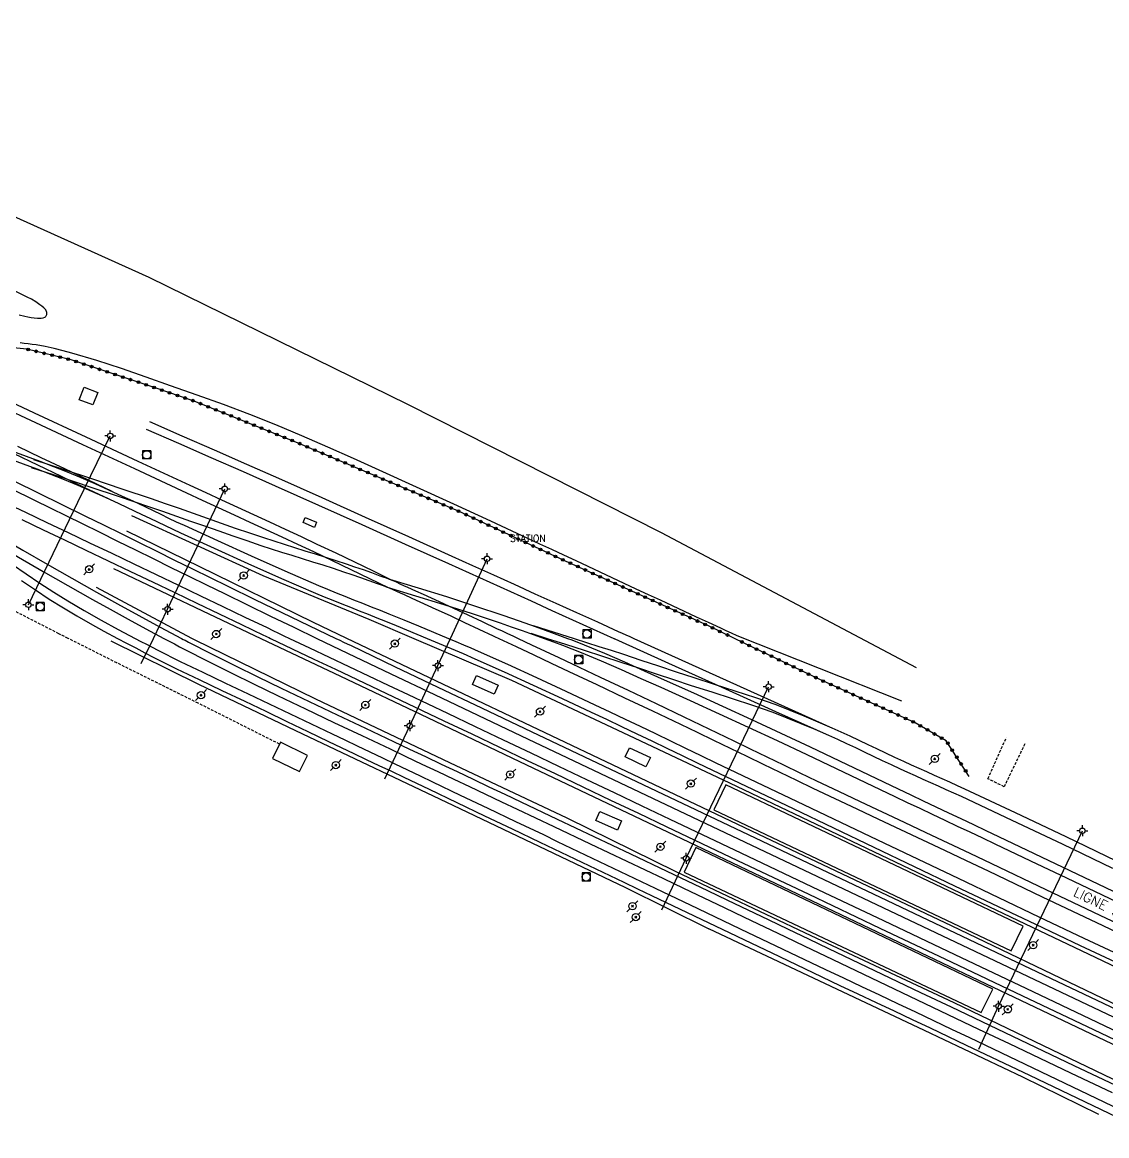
# Model space of a CAD drawing. Header units: millimetres. Extents: x 127000 to 127592, y 154000 to 154397.
# Drawn here: x 127134.6 to 127332.5, y 154080.2 to 154283.5 of the extents above; entities that cross this region are included whole.
import ezdxf
from ezdxf.enums import TextEntityAlignment as Align

# ---------------------------------------------------------------- set-up
doc = ezdxf.new("R2010")
doc.units = ezdxf.units.MM
doc.linetypes.add('DASHED', pattern=[0.75, 0.5, -0.25])
doc.layers.get('0').update_dxf_attribs({"linetype": 'CONTINUOUS'})
for name, color, linetype in [('W0006', 2, 'CONTINUOUS'), ('W0104', 1, 'CONTINUOUS'), ('W0112', 1, 'DASHED'), ('W0323', 7, 'CONTINUOUS'), ('W0420', 7, 'CONTINUOUS'), ('W0439', 7, 'CONTINUOUS'), ('W0473', 7, 'CONTINUOUS'), ('W0610', 7, 'CONTINUOUS'), ('W0611', 7, 'CONTINUOUS'), ('W0700', 7, 'CONTINUOUS'), ('W0710', 7, 'CONTINUOUS'), ('W0984', 7, 'CONTINUOUS'), ('W0989', 7, 'CONTINUOUS')]:
    doc.layers.add(name, color=color, linetype=linetype)
doc.styles.get("Standard").update_dxf_attribs({"font": 'romans.shx', "width": 0.85})

# ---------------------------------------------------------------- blocks, each defined once
blk = doc.blocks.new('T473')
for p, q in [((-0.166667, 0.166667), (0.166667, -0.166667)), ((-0.166667, -0.166667), (0.166667, 0.166667)), ((0.500001, 0.500001), (1.000002, 1.000002)), ((-1.000002, -1.000002), (-0.500001, -0.500001))]:
    blk.add_line(p, q)
blk.add_ellipse((0, 0), major_axis=(0.471405, 0.471405), ratio=1, start_param=5.4977871438, end_param=11.780972451)
blk = doc.blocks.new('T610')
for p, q in [((-0.500001, 0), (-1.000002, 0)), ((0, 0.500001), (0, 1.000002)), ((0.500001, 0), (1.000002, 0)), ((0, -0.500001), (0, -1.000002))]:
    blk.add_line(p, q)
blk.add_ellipse((0, 0), major_axis=(-0.353554, 0.353554), ratio=1, start_param=3.926990817, end_param=10.2101761242)
blk = doc.blocks.new('T420')
for p, q in [((0.75, 0.75), (-0.75, 0.75)), ((-0.75, 0.75), (-0.75, -0.75)), ((0.75, 0.75), (0.75, -0.75)), ((0.75, -0.75), (-0.75, -0.75))]:
    blk.add_line(p, q)
blk.add_ellipse((0, 0), major_axis=(-0.53, 0.53), ratio=1, start_param=3.926991, end_param=10.210176)
blk = doc.blocks.new('t323o')
at = {"color": 0, "linetype": 'Continuous'}
for radius in [0.25, 0.15]:
    blk.add_circle((0, 0), radius, dxfattribs=at)

msp = doc.modelspace()

# ---------------------------------------------------------------- linework, layer by layer
at = {"layer": 'W0006'}
for points in [[(127054.4, 154283.45), (127157.71, 154236.94), (127204.87, 154213.78), (127251.19, 154190.31), (127297.7, 154165.7)], [(127134.03, 154230.05), (127135.08, 154229.83), (127135.64, 154229.71), (127136.21, 154229.58), (127136.79, 154229.48), (127137.38, 154229.44), (127137.7, 154229.43), (127138.05, 154229.42), (127138.41, 154229.48), (127138.73, 154229.64), (127138.82, 154229.72), (127138.9, 154229.81), (127138.96, 154229.9), (127139.02, 154230.01), (127139.06, 154230.12), (127139.08, 154230.24), (127139.09, 154230.36), (127139.08, 154230.48), (127138.9, 154230.95), (127138.56, 154231.33), (127138.18, 154231.62), (127137.83, 154231.89), (127137.08, 154232.43), (127136.29, 154232.89), (127135.48, 154233.3), (127134.67, 154233.72), (127129.7, 154236.22)], [(127295.08, 154159.57), (127265.03, 154171.47), (127264.03, 154171.93), (127263.03, 154172.4), (127262.04, 154172.86), (127259.84, 154173.88), (127257.64, 154174.9), (127255.44, 154175.92), (127253.24, 154176.94), (127251.04, 154177.95), (127248.84, 154178.97), (127246.64, 154179.99), (127244.44, 154181.01), (127242.24, 154182.04), (127240.05, 154183.07), (127237.85, 154184.1), (127235.65, 154185.13), (127233.45, 154186.17), (127231.26, 154187.2), (127229.06, 154188.22), (127226.86, 154189.25), (127220.09, 154192.38), (127213.32, 154195.52), (127206.54, 154198.63), (127199.75, 154201.7), (127195.06, 154203.82), (127190.36, 154205.93), (127185.64, 154208), (127180.89, 154209.99), (127176.13, 154211.87), (127171.33, 154213.67), (127166.51, 154215.41), (127161.68, 154217.12), (127157.2, 154218.69), (127152.72, 154220.24), (127148.21, 154221.71), (127143.66, 154223.06), (127142.04, 154223.49), (127140.42, 154223.89), (127138.79, 154224.25), (127137.15, 154224.55), (127136.41, 154224.67), (127135.67, 154224.77), (127134.93, 154224.85), (127134.19, 154224.92)]]:
    msp.add_lwpolyline(points, dxfattribs=at)
at = {"layer": 'W0104'}
for points in [[(127186.65, 154149.61), (127181.72, 154152.05), (127180.27, 154149.11), (127185.21, 154146.68)], [(127260.82, 154139.73), (127315.02, 154113.95), (127317.21, 154118.46), (127262.97, 154144.29)], [(127309.57, 154102.7), (127311.67, 154107.01), (127257.48, 154132.83), (127255.36, 154128.31)]]:
    msp.add_lwpolyline(points, close=True, dxfattribs=at)
at = {"layer": 'W0112'}
for points in [[(127142.96, 154171), (127141.27, 154171.85), (127133.39, 154175.9), (127133.39, 154175.9)], [(127181.55, 154151.7), (127166.7, 154159.17), (127151.87, 154166.53), (127142.96, 154171)], [(127317.53, 154151.74), (127317.53, 154151.74), (127313.76, 154143.93), (127310.8, 154145.39), (127314.17, 154152.94)]]:
    msp.add_lwpolyline(points, dxfattribs=at)
at = {"layer": 'W0323'}
for points in [[(127264.54, 154171), (127259.83, 154173.27), (127233.74, 154185.11), (127214.18, 154194.23), (127184.96, 154206.65), (127165.98, 154214.31), (127158.7, 154216.78), (127143.5, 154221.84), (127135.43, 154223.81), (127131.26, 154224.21), (127128.3, 154224.91)], [(127307.38, 154145.82), (127303.2, 154152.3), (127297.55, 154155.6), (127280, 154163.55), (127264.54, 154171)]]:
    msp.add_lwpolyline(points, dxfattribs=at)
at = {"layer": 'W0439'}
for points in [[(127145, 154214.57), (127145.9, 154216.88), (127148.37, 154215.91), (127147.47, 154213.61), (127145, 154214.57)], [(127187.94, 154191.27), (127185.86, 154192.14), (127186.25, 154193.06), (127188.32, 154192.19)], [(127220.7, 154160.84), (127216.78, 154162.6), (127217.5, 154164.2), (127221.41, 154162.45)], [(127248.41, 154147.56), (127244.62, 154149.36), (127245.43, 154151.05), (127249.21, 154149.26)], [(127243.2, 154136.02), (127239.25, 154137.77), (127239.98, 154139.43), (127243.93, 154137.68)]]:
    msp.add_lwpolyline(points, close=True, dxfattribs=at)
at = {"layer": 'W0611'}
for points in [[(127135.72, 154177.14), (127144.74, 154195.86), (127150.65, 154207.96)], [(127158.53, 154171), (127161.12, 154176.32), (127171.55, 154198.3)], [(127212.74, 154171), (127219.42, 154185.53)], [(127156.3, 154166.41), (127158.53, 154171)], [(127200.76, 154145.37), (127205.3, 154155.05), (127210.45, 154166.04), (127212.74, 154171)], [(127251.32, 154121.48), (127255.74, 154130.87), (127270.79, 154162.18)], [(127309.16, 154096.04), (127312.74, 154103.87), (127328.03, 154135.89)]]:
    msp.add_lwpolyline(points, dxfattribs=at)
at = {"layer": 'W0700'}
for points in [[(127127.28, 154216.6), (127136.75, 154212.17), (127146.23, 154207.76), (127155.71, 154203.36), (127165.18, 154198.95), (127168.08, 154197.61), (127170.98, 154196.27), (127173.89, 154194.94), (127176.79, 154193.6), (127179.69, 154192.26), (127182.59, 154190.92), (127185.48, 154189.57), (127188.37, 154188.21), (127191.79, 154186.59), (127195.21, 154184.95), (127198.62, 154183.31), (127202.02, 154181.65)], [(127126.65, 154215.24), (127136.12, 154210.82), (127145.59, 154206.4), (127155.07, 154202), (127164.55, 154197.59), (127167.45, 154196.25), (127170.35, 154194.91), (127173.25, 154193.58), (127176.15, 154192.24), (127179.05, 154190.9), (127181.95, 154189.56), (127184.84, 154188.21), (127187.73, 154186.85), (127191.15, 154185.23), (127194.56, 154183.6), (127197.96, 154181.96), (127201.36, 154180.3)], [(127157.81, 154210.56), (127163.71, 154207.99), (127169.61, 154205.41), (127175.5, 154202.82), (127181.38, 154200.22), (127189.29, 154196.69), (127197.18, 154193.14), (127205.07, 154189.58), (127212.96, 154186.02), (127216.76, 154184.3), (127220.56, 154182.59), (127224.35, 154180.87), (127228.15, 154179.15), (127231.94, 154177.44), (127235.74, 154175.72), (127239.54, 154174), (127243.33, 154172.29), (127244.04, 154171.96), (127244.76, 154171.64), (127245.47, 154171.32), (127246.18, 154171)], [(127157.22, 154209.18), (127163.12, 154206.62), (127169.01, 154204.04), (127174.89, 154201.45), (127180.77, 154198.85), (127188.68, 154195.32), (127196.57, 154191.77), (127204.46, 154188.21), (127212.35, 154184.65), (127216.12, 154182.95), (127219.89, 154181.24), (127223.67, 154179.54), (127227.44, 154177.83), (127231.21, 154176.12), (127234.99, 154174.41), (127238.76, 154172.71), (127242.54, 154171)], [(127102.69, 154206.36), (127105.96, 154204.27), (127109.24, 154202.19), (127112.54, 154200.15), (127115.85, 154198.12), (127119.42, 154195.99), (127123.02, 154193.88), (127126.62, 154191.8), (127130.22, 154189.71), (127134.69, 154187.13), (127139.16, 154184.54), (127143.64, 154181.97), (127148.14, 154179.44), (127152, 154177.3), (127155.87, 154175.17), (127159.76, 154173.07), (127163.66, 154171)], [(127133.72, 154206.08), (127138.02, 154204.03), (127142.32, 154201.98), (127146.63, 154199.93), (127150.93, 154197.88)], [(127101.88, 154205.1), (127105.15, 154203), (127108.44, 154200.92), (127111.75, 154198.87), (127115.07, 154196.84), (127118.65, 154194.7), (127122.25, 154192.59), (127125.86, 154190.5), (127129.47, 154188.42), (127133.94, 154185.82), (127138.42, 154183.24), (127142.91, 154180.67), (127147.41, 154178.13), (127150.66, 154176.33), (127153.91, 154174.53), (127157.17, 154172.75), (127160.45, 154171)], [(127132.26, 154203.75), (127134.76, 154202.85), (127137.26, 154201.92), (127139.74, 154200.98), (127142.22, 154200), (127144.74, 154198.96), (127147.24, 154197.87), (127149.72, 154196.75), (127152.21, 154195.63), (127153.63, 154194.97), (127155.04, 154194.31), (127156.45, 154193.64), (127157.86, 154192.96), (127159.27, 154192.28), (127160.68, 154191.61), (127162.09, 154190.94), (127163.5, 154190.28), (127169.62, 154187.47), (127175.75, 154184.69), (127181.91, 154181.95), (127188.09, 154179.27), (127189.68, 154178.61), (127191.28, 154177.95), (127192.89, 154177.31), (127194.49, 154176.68), (127196.1, 154176.04), (127197.71, 154175.41), (127199.31, 154174.77), (127200.91, 154174.12), (127202.81, 154173.34), (127204.7, 154172.56), (127206.59, 154171.78), (127208.48, 154171)], [(127132.8, 154205.15), (127135.31, 154204.24), (127137.81, 154203.32), (127140.3, 154202.37), (127142.78, 154201.39), (127145.31, 154200.34), (127147.83, 154199.25), (127150.33, 154198.13), (127152.83, 154196.99), (127154.25, 154196.34), (127155.66, 154195.67), (127157.07, 154195), (127158.48, 154194.32), (127159.89, 154193.65), (127161.3, 154192.97), (127162.71, 154192.3), (127164.13, 154191.64), (127170.24, 154188.84), (127176.36, 154186.06), (127182.5, 154183.32), (127188.67, 154180.65), (127190.27, 154179.99), (127191.86, 154179.34), (127193.47, 154178.69), (127195.07, 154178.06), (127196.68, 154177.43), (127198.28, 154176.79), (127199.89, 154176.15), (127201.48, 154175.5), (127204.21, 154174.39), (127206.93, 154173.27), (127209.65, 154172.14), (127212.37, 154171)], [(127133.08, 154204.73), (127137.38, 154202.67), (127141.68, 154200.62), (127145.98, 154198.57), (127150.28, 154196.52)], [(127136.68, 154203.64), (127142.05, 154201.88), (127147.41, 154200.11), (127152.76, 154198.32), (127158.11, 154196.51), (127160.68, 154195.63), (127163.24, 154194.74), (127165.8, 154193.84), (127168.36, 154192.94), (127170.92, 154192.04), (127173.48, 154191.15), (127176.05, 154190.27), (127178.62, 154189.4), (127180.5, 154188.79), (127182.39, 154188.19), (127184.27, 154187.59), (127186.16, 154187.01), (127188.05, 154186.42), (127189.94, 154185.83), (127191.82, 154185.22), (127193.7, 154184.6), (127195.25, 154184.08), (127196.79, 154183.55), (127198.33, 154183), (127199.86, 154182.45), (127200.42, 154182.24), (127200.98, 154182.03), (127201.54, 154181.82), (127202.1, 154181.6), (127202.8, 154181.3), (127203.49, 154180.99), (127204.18, 154180.68), (127204.87, 154180.37), (127206.33, 154179.71), (127207.78, 154179.05), (127209.23, 154178.39), (127210.67, 154177.72), (127213.3, 154176.51), (127215.92, 154175.29), (127218.54, 154174.06), (127221.16, 154172.83), (127222.14, 154172.37), (127223.12, 154171.92), (127224.1, 154171.46), (127225.07, 154171)], [(127128.78, 154201.81), (127137.48, 154197.57), (127146.17, 154193.31), (127149.42, 154191.72), (127152.66, 154190.12), (127155.91, 154188.51), (127159.15, 154186.91), (127162.39, 154185.3), (127165.64, 154183.7), (127168.89, 154182.1), (127172.14, 154180.51), (127177.05, 154178.12), (127181.98, 154175.74), (127186.91, 154173.37), (127191.84, 154171)], [(127136.22, 154202.21), (127141.58, 154200.46), (127146.93, 154198.68), (127152.28, 154196.89), (127157.63, 154195.09), (127160.19, 154194.21), (127162.76, 154193.32), (127165.32, 154192.42), (127167.88, 154191.52), (127170.44, 154190.62), (127173.01, 154189.73), (127175.57, 154188.85), (127178.15, 154187.98), (127180.03, 154187.37), (127181.91, 154186.76), (127183.8, 154186.17), (127185.69, 154185.58), (127187.58, 154185), (127189.46, 154184.4), (127191.35, 154183.8), (127193.22, 154183.18), (127194.76, 154182.66), (127196.29, 154182.13), (127197.82, 154181.59), (127199.35, 154181.04), (127199.9, 154180.84), (127200.44, 154180.64), (127200.99, 154180.43), (127201.53, 154180.21), (127202.22, 154179.92), (127202.9, 154179.62), (127203.58, 154179.31), (127204.26, 154179), (127205.71, 154178.34), (127207.15, 154177.69), (127208.6, 154177.03), (127210.05, 154176.36), (127212.67, 154175.15), (127215.29, 154173.93), (127217.91, 154172.7), (127220.53, 154171.47), (127220.78, 154171.36), (127221.03, 154171.24), (127221.29, 154171.12), (127221.54, 154171)], [(127128.13, 154200.47), (127136.82, 154196.22), (127145.51, 154191.96), (127148.76, 154190.37), (127152, 154188.77), (127155.25, 154187.17), (127158.49, 154185.56), (127161.73, 154183.96), (127164.98, 154182.35), (127168.23, 154180.76), (127171.48, 154179.17), (127175.7, 154177.11), (127179.92, 154175.07), (127184.14, 154173.03), (127188.37, 154171)], [(127131.27, 154195.89), (127135.17, 154194.04), (127139.07, 154192.18), (127142.98, 154190.33), (127146.87, 154188.47), (127150.93, 154186.54), (127154.98, 154184.6), (127159.03, 154182.66), (127163.08, 154180.71), (127167.12, 154178.77), (127171.17, 154176.83), (127175.22, 154174.89), (127179.28, 154172.96), (127180.3, 154172.47), (127181.33, 154171.98), (127182.36, 154171.49), (127183.39, 154171)], [(127134.53, 154192.68), (127138.43, 154190.83), (127142.33, 154188.98), (127146.23, 154187.12), (127150.28, 154185.18), (127154.33, 154183.24), (127158.38, 154181.3), (127162.43, 154179.36), (127166.48, 154177.42), (127170.53, 154175.48), (127174.58, 154173.54), (127178.63, 154171.61), (127178.95, 154171.45), (127179.27, 154171.3), (127179.58, 154171.15), (127179.9, 154171)], [(127132.85, 154184.49), (127135.33, 154182.79), (127137.82, 154181.1), (127140.34, 154179.45), (127142.89, 154177.85), (127145.92, 154176.07), (127148.99, 154174.34), (127152.08, 154172.65), (127155.19, 154171)], [(127134.49, 154181.54), (127137, 154179.84), (127139.54, 154178.17), (127142.12, 154176.57), (127144.56, 154175.13), (127147.01, 154173.72), (127149.49, 154172.35), (127151.98, 154171)], [(127201.63, 154181.79), (127206.82, 154180.24), (127211.99, 154178.63), (127217.14, 154176.96), (127222.27, 154175.24), (127225.24, 154174.22), (127228.21, 154173.18), (127231.16, 154172.1), (127234.1, 154171)], [(127201.21, 154180.35), (127206.38, 154178.8), (127211.53, 154177.2), (127216.67, 154175.54), (127221.79, 154173.82), (127223.8, 154173.13), (127225.81, 154172.43), (127227.81, 154171.72), (127229.82, 154171)], [(127227.82, 154173.38), (127235.3, 154171)], [(127151.98, 154171), (127153.64, 154170.12), (127155.3, 154169.25), (127156.96, 154168.39), (127158.62, 154167.52), (127162.73, 154165.46), (127166.88, 154163.47), (127171.04, 154161.5), (127175.2, 154159.53), (127179.02, 154157.69), (127182.85, 154155.86), (127186.68, 154154.03), (127190.5, 154152.2), (127192.79, 154151.11), (127195.09, 154150.02), (127197.38, 154148.92), (127199.67, 154147.83), (127201.96, 154146.74), (127204.25, 154145.65), (127206.55, 154144.55), (127208.84, 154143.46), (127213.89, 154141.05), (127218.94, 154138.64), (127223.99, 154136.24), (127229.04, 154133.83), (127231.59, 154132.61), (127234.14, 154131.39), (127236.69, 154130.17), (127239.24, 154128.95), (127241.79, 154127.73), (127244.34, 154126.51), (127246.89, 154125.29), (127249.44, 154124.07), (127257.21, 154120.36), (127264.98, 154116.65), (127272.75, 154112.94), (127280.52, 154109.24), (127283.8, 154107.68), (127287.09, 154106.12), (127290.38, 154104.57), (127293.67, 154103.02), (127296.96, 154101.47), (127300.24, 154099.91), (127303.53, 154098.35), (127306.82, 154096.79), (127318.38, 154091.28), (127329.93, 154085.76), (127341.49, 154080.23)], [(127155.19, 154171), (127156.22, 154170.46), (127157.25, 154169.93), (127158.28, 154169.39), (127159.31, 154168.86), (127163.41, 154166.8), (127167.55, 154164.81), (127171.7, 154162.85), (127175.85, 154160.88), (127179.67, 154159.04), (127183.5, 154157.21), (127187.32, 154155.39), (127191.15, 154153.56), (127193.44, 154152.46), (127195.73, 154151.37), (127198.02, 154150.28), (127200.32, 154149.18), (127202.61, 154148.09), (127204.9, 154147), (127207.19, 154145.91), (127209.48, 154144.81), (127214.53, 154142.41), (127219.58, 154140), (127224.63, 154137.59), (127229.68, 154135.18), (127232.23, 154133.96), (127234.78, 154132.74), (127237.33, 154131.52), (127239.88, 154130.3), (127242.43, 154129.08), (127244.98, 154127.86), (127247.53, 154126.65), (127250.08, 154125.43), (127257.85, 154121.72), (127265.62, 154118), (127273.39, 154114.3), (127281.16, 154110.59), (127284.45, 154109.03), (127287.73, 154107.47), (127291.02, 154105.92), (127294.31, 154104.37), (127297.6, 154102.82), (127300.89, 154101.27), (127304.18, 154099.71), (127307.46, 154098.15), (127319.02, 154092.63), (127330.58, 154087.11), (127342.13, 154081.58)], [(127160.45, 154171), (127161.4, 154170.5), (127162.36, 154169.99), (127163.31, 154169.49), (127164.27, 154168.99), (127168.47, 154166.84), (127172.7, 154164.74), (127176.94, 154162.66), (127181.18, 154160.59), (127186.3, 154158.12), (127191.44, 154155.68), (127196.58, 154153.25), (127201.72, 154150.82), (127204.62, 154149.44), (127207.52, 154148.07), (127210.42, 154146.7), (127213.32, 154145.32), (127216.22, 154143.95), (127219.12, 154142.57), (127222.02, 154141.2), (127224.92, 154139.83), (127231.59, 154136.67), (127238.25, 154133.51), (127244.92, 154130.35), (127251.58, 154127.18), (127255.27, 154125.42), (127258.96, 154123.65), (127262.65, 154121.88), (127266.34, 154120.12), (127270.03, 154118.35), (127273.72, 154116.58), (127277.41, 154114.81), (127281.1, 154113.04), (127286.69, 154110.37), (127292.28, 154107.7), (127297.88, 154105.04), (127303.47, 154102.38), (127309.07, 154099.71), (127314.66, 154097.05), (127320.26, 154094.39), (127325.86, 154091.72), (127333.45, 154088.11)], [(127163.66, 154171), (127163.99, 154170.83), (127164.31, 154170.66), (127164.63, 154170.49), (127164.96, 154170.33), (127169.15, 154168.18), (127173.37, 154166.08), (127177.6, 154164), (127181.84, 154161.94), (127186.96, 154159.47), (127192.09, 154157.03), (127197.23, 154154.61), (127202.36, 154152.18), (127205.26, 154150.8), (127208.16, 154149.42), (127211.06, 154148.05), (127213.96, 154146.68), (127216.86, 154145.3), (127219.76, 154143.93), (127222.66, 154142.55), (127225.56, 154141.18), (127232.23, 154138.02), (127238.9, 154134.86), (127245.56, 154131.7), (127252.23, 154128.53), (127255.92, 154126.77), (127259.61, 154125.01), (127263.3, 154123.24), (127266.99, 154121.47), (127270.68, 154119.7), (127274.36, 154117.93), (127278.05, 154116.16), (127281.74, 154114.4), (127287.33, 154111.72), (127292.93, 154109.06), (127298.52, 154106.39), (127304.12, 154103.73), (127309.71, 154101.07), (127315.31, 154098.4), (127320.91, 154095.74), (127326.5, 154093.08), (127334.09, 154089.46)], [(127179.9, 154171), (127183.85, 154169.12), (127187.81, 154167.24), (127191.77, 154165.36), (127195.72, 154163.48), (127199.68, 154161.61), (127203.64, 154159.73), (127207.59, 154157.85), (127211.55, 154155.98), (127216.62, 154153.56), (127221.69, 154151.15), (127226.76, 154148.74), (127231.83, 154146.33), (127236.9, 154143.91), (127241.96, 154141.5), (127247.03, 154139.08), (127252.1, 154136.67), (127265.1, 154130.49), (127278.1, 154124.31), (127291.09, 154118.13), (127304.09, 154111.96), (127317.09, 154105.78), (127330.09, 154099.61), (127343.08, 154093.43)], [(127183.39, 154171), (127186.99, 154169.29), (127190.59, 154167.58), (127194.19, 154165.87), (127197.79, 154164.16), (127201.39, 154162.46), (127204.99, 154160.75), (127208.59, 154159.04), (127212.19, 154157.33), (127217.26, 154154.92), (127222.33, 154152.51), (127227.4, 154150.09), (127232.47, 154147.68), (127237.54, 154145.27), (127242.61, 154142.85), (127247.68, 154140.44), (127252.75, 154138.03), (127265.74, 154131.84), (127278.74, 154125.66), (127291.74, 154119.49), (127304.74, 154113.31), (127317.73, 154107.14), (127330.73, 154100.96), (127343.73, 154094.78)], [(127188.37, 154171), (127189.77, 154170.33), (127191.16, 154169.66), (127192.55, 154168.99), (127193.95, 154168.32), (127201.87, 154164.53), (127209.8, 154160.75), (127217.73, 154156.98), (127225.66, 154153.21), (127258.06, 154137.8), (127290.46, 154122.41), (127322.87, 154107.03), (127355.28, 154091.64)], [(127191.84, 154171), (127192.53, 154170.67), (127193.22, 154170.34), (127193.91, 154170.01), (127194.6, 154169.68), (127202.52, 154165.89), (127210.44, 154162.11), (127218.37, 154158.34), (127226.3, 154154.56), (127258.7, 154139.16), (127291.11, 154123.76), (127323.52, 154108.38), (127355.93, 154093)], [(127208.48, 154171), (127210.67, 154170.09), (127212.85, 154169.16), (127215.03, 154168.23), (127217.21, 154167.29), (127222.54, 154164.91), (127227.84, 154162.48), (127233.13, 154160.02), (127238.41, 154157.55), (127241.18, 154156.24), (127243.95, 154154.93), (127246.71, 154153.61), (127249.47, 154152.28), (127252.23, 154150.95), (127254.99, 154149.62), (127257.76, 154148.29), (127260.52, 154146.97), (127275.25, 154139.93), (127289.98, 154132.89), (127304.72, 154125.86), (127319.47, 154118.85), (127327.65, 154114.97), (127335.85, 154111.09)], [(127212.37, 154171), (127213.73, 154170.42), (127215.09, 154169.84), (127216.45, 154169.25), (127217.81, 154168.66), (127223.15, 154166.28), (127228.46, 154163.85), (127233.76, 154161.38), (127239.05, 154158.9), (127241.82, 154157.6), (127244.59, 154156.28), (127247.35, 154154.96), (127250.12, 154153.64), (127252.88, 154152.31), (127255.64, 154150.98), (127258.4, 154149.65), (127261.17, 154148.32), (127275.9, 154141.28), (127290.63, 154134.25), (127305.37, 154127.22), (127320.11, 154120.2), (127328.3, 154116.32), (127336.49, 154112.45)], [(127221.54, 154171), (127224.74, 154169.5), (127227.93, 154168), (127231.13, 154166.5), (127234.32, 154164.99), (127239.42, 154162.58), (127244.51, 154160.18), (127249.6, 154157.76), (127254.69, 154155.34), (127257.72, 154153.89), (127260.74, 154152.43), (127263.76, 154150.97), (127266.79, 154149.51), (127269.81, 154148.04), (127272.83, 154146.58), (127275.86, 154145.13), (127278.88, 154143.67), (127282.87, 154141.77), (127286.86, 154139.87), (127290.86, 154137.98), (127294.85, 154136.1), (127298.85, 154134.21), (127302.85, 154132.33), (127306.84, 154130.44), (127310.84, 154128.55), (127320.72, 154123.85), (127330.61, 154119.15), (127340.49, 154114.44)], [(127225.07, 154171), (127227.55, 154169.84), (127230.02, 154168.68), (127232.49, 154167.51), (127234.96, 154166.35), (127240.06, 154163.94), (127245.16, 154161.53), (127250.25, 154159.12), (127255.34, 154156.69), (127258.36, 154155.24), (127261.39, 154153.78), (127264.41, 154152.32), (127267.43, 154150.86), (127270.46, 154149.4), (127273.48, 154147.94), (127276.5, 154146.48), (127279.53, 154145.03), (127283.52, 154143.12), (127287.51, 154141.23), (127291.5, 154139.34), (127295.5, 154137.45), (127299.5, 154135.57), (127303.49, 154133.68), (127307.49, 154131.79), (127311.48, 154129.9), (127321.37, 154125.2), (127331.25, 154120.5), (127341.14, 154115.8)], [(127227.37, 154171.95), (127230.37, 154171)], [(127229.82, 154171), (127231.51, 154170.37), (127233.2, 154169.74), (127234.89, 154169.09), (127236.57, 154168.42), (127240.24, 154166.91), (127243.88, 154165.32), (127247.5, 154163.7), (127251.13, 154162.08), (127256.45, 154159.68), (127261.76, 154157.26), (127267.06, 154154.81), (127272.36, 154152.35), (127277.73, 154149.83), (127283.09, 154147.28), (127288.44, 154144.72), (127293.8, 154142.17), (127296.08, 154141.08), (127298.37, 154140), (127300.65, 154138.92), (127302.94, 154137.83), (127305.22, 154136.75), (127307.51, 154135.67), (127309.79, 154134.59), (127312.08, 154133.5), (127318.59, 154130.39), (127325.11, 154127.29), (127331.62, 154124.19), (127338.14, 154121.08)], [(127230.37, 154171), (127233.74, 154169.93), (127237.1, 154168.85), (127240.46, 154167.76), (127243.82, 154166.67), (127247.04, 154165.62), (127250.25, 154164.56), (127253.46, 154163.5), (127256.67, 154162.43), (127260.4, 154161.23), (127264.14, 154160.04), (127267.86, 154158.82), (127271.56, 154157.51), (127274.12, 154156.52), (127276.67, 154155.49), (127279.2, 154154.41), (127281.72, 154153.31), (127283.36, 154152.58), (127285, 154151.83), (127286.63, 154151.06), (127288.25, 154150.29), (127289.88, 154149.51), (127291.5, 154148.74), (127293.13, 154147.97), (127294.76, 154147.21), (127296.15, 154146.57), (127297.54, 154145.95), (127298.94, 154145.32), (127300.34, 154144.7), (127301.74, 154144.08), (127303.13, 154143.45), (127304.53, 154142.82), (127305.92, 154142.18), (127315.14, 154137.85), (127324.35, 154133.48), (127333.54, 154129.08)], [(127234.1, 154171), (127234.86, 154170.71), (127235.61, 154170.41), (127236.37, 154170.12), (127237.12, 154169.82), (127240.81, 154168.29), (127244.46, 154166.7), (127248.1, 154165.08), (127251.74, 154163.45), (127257.07, 154161.05), (127262.38, 154158.62), (127267.69, 154156.18), (127272.99, 154153.71), (127278.37, 154151.19), (127283.73, 154148.64), (127289.09, 154146.08), (127294.44, 154143.52), (127296.73, 154142.43), (127299.01, 154141.35), (127301.3, 154140.27), (127303.58, 154139.19), (127305.87, 154138.11), (127308.15, 154137.02), (127310.44, 154135.94), (127312.72, 154134.85), (127319.24, 154131.75), (127325.75, 154128.64), (127332.27, 154125.54), (127338.78, 154122.44)], [(127235.3, 154171), (127237.55, 154170.28), (127239.8, 154169.55), (127242.04, 154168.83), (127244.28, 154168.1), (127247.5, 154167.05), (127250.72, 154165.99), (127253.93, 154164.92), (127257.14, 154163.86), (127260.88, 154162.65), (127264.63, 154161.46), (127268.37, 154160.23), (127272.08, 154158.92), (127274.67, 154157.92), (127277.23, 154156.88), (127279.78, 154155.79), (127282.32, 154154.69), (127283.97, 154153.95), (127285.61, 154153.2), (127287.24, 154152.43), (127288.87, 154151.66), (127290.5, 154150.88), (127292.12, 154150.1), (127293.75, 154149.33), (127295.39, 154148.57), (127296.78, 154147.94), (127298.17, 154147.31), (127299.57, 154146.68), (127300.97, 154146.06), (127302.37, 154145.44), (127303.77, 154144.81), (127305.16, 154144.18), (127306.55, 154143.54), (127315.78, 154139.21), (127325, 154134.84), (127334.2, 154130.43)], [(127242.54, 154171), (127242.58, 154170.98), (127242.63, 154170.96), (127242.67, 154170.94), (127242.71, 154170.92), (127252.49, 154166.5), (127262.27, 154162.09), (127272.06, 154157.67), (127281.84, 154153.26)], [(127246.18, 154171), (127282.45, 154154.63)]]:
    msp.add_lwpolyline(points, dxfattribs=at)
at = {"layer": 'W0710'}
for points in [[(127154.56, 154193.43), (127178.5, 154182.51), (127197.86, 154174.51), (127206.05, 154171)], [(127193.81, 154171), (127187.62, 154173.95), (127166.99, 154184.04), (127153.69, 154190.57)], [(127151.26, 154183.78), (127168.64, 154175.51), (127178.12, 154171)], [(127165.56, 154171), (127148.13, 154180.31)], [(127350.78, 154082.31), (127325.77, 154094.32), (127304.67, 154104.46), (127278.53, 154116.74), (127253.91, 154128.41), (127234.01, 154138.17), (127212.59, 154148.29), (127188.16, 154159.88), (127166.02, 154170.75), (127165.56, 154171)], [(127178.12, 154171), (127192.66, 154164.09), (127208.54, 154156.54), (127225.31, 154148.55), (127254.9, 154134.45), (127313.05, 154106.71), (127356.21, 154086.2)], [(127356.68, 154093.35), (127330.26, 154106.02), (127304.16, 154118.54), (127270.18, 154134.64), (127244.86, 154146.7), (127212.64, 154162.03), (127193.81, 154171)], [(127206.05, 154171), (127223.87, 154163.37), (127245.2, 154153.34), (127263.62, 154144.61), (127318.88, 154118.31), (127357.58, 154099.85)], [(127150.74, 154170.55), (127166.73, 154162.64), (127185.71, 154153.59), (127213.14, 154140.55), (127244.67, 154125.54), (127259.85, 154118.02)], [(127331.06, 154084.09), (127317.19, 154090.93), (127299.21, 154099.42), (127259.85, 154118.02)]]:
    msp.add_lwpolyline(points, dxfattribs=at)

# ---------------------------------------------------------------- block references
at = {"layer": 'W0323'}
for p, rotation in [((127135.69, 154223.75), 166.2582219550545), ((127137.15, 154223.39), 166.2582219550545), ((127138.6, 154223.03), 166.2582219550545), ((127140.06, 154222.68), 166.2582219550545), ((127141.52, 154222.32), 166.2582219550545), ((127142.98, 154221.97), 166.2582219550545), ((127144.41, 154221.53), 161.6091709662481), ((127145.83, 154221.06), 161.6091709662481), ((127147.26, 154220.59), 161.6091709662481), ((127148.68, 154220.11), 161.6091709662481), ((127150.1, 154219.64), 161.6091709662481), ((127151.53, 154219.17), 161.6091709662481), ((127152.95, 154218.69), 161.6091709662481), ((127154.37, 154218.22), 161.6091709662481), ((127155.8, 154217.75), 161.6091709662481), ((127157.22, 154217.27), 161.6091709662481), ((127158.64, 154216.8), 161.6091709662481), ((127160.07, 154216.32), 161.2376233655986), ((127161.49, 154215.84), 161.2376233655986), ((127162.91, 154215.35), 161.2376233655986), ((127164.33, 154214.87), 161.2376233655986), ((127165.75, 154214.39), 161.2376233655986), ((127167.14, 154213.84), 158.032232967122), ((127168.53, 154213.28), 158.032232967122), ((127169.92, 154212.72), 158.032232967122), ((127171.32, 154212.16), 158.032232967122), ((127172.71, 154211.6), 158.032232967122), ((127174.1, 154211.04), 158.032232967122), ((127175.49, 154210.48), 158.032232967122), ((127176.88, 154209.91), 158.032232967122), ((127178.27, 154209.35), 158.032232967122), ((127179.66, 154208.79), 158.032232967122), ((127181.05, 154208.23), 158.032232967122), ((127182.44, 154207.67), 158.032232967122), ((127183.84, 154207.11), 158.032232967122), ((127185.22, 154206.54), 156.9552000706866), ((127186.6, 154205.96), 156.9552000706866), ((127187.98, 154205.37), 156.9552000706866), ((127189.37, 154204.78), 156.9552000706866), ((127190.75, 154204.19), 156.9552000706866), ((127192.13, 154203.61), 156.9552000706866), ((127193.51, 154203.02), 156.9552000706866), ((127194.89, 154202.43), 156.9552000706866), ((127196.27, 154201.84), 156.9552000706866), ((127197.65, 154201.26), 156.9552000706866), ((127199.03, 154200.67), 156.9552000706866), ((127200.41, 154200.08), 156.9552000706866), ((127201.79, 154199.5), 156.9552000706866), ((127203.17, 154198.91), 156.9552000706866), ((127204.55, 154198.32), 156.9552000706866), ((127205.93, 154197.73), 156.9552000706866), ((127207.31, 154197.15), 156.9552000706866), ((127208.69, 154196.56), 156.9552000706866), ((127210.07, 154195.97), 156.9552000706866), ((127211.45, 154195.39), 156.9552000706866), ((127212.83, 154194.8), 156.9552000706866), ((127214.21, 154194.21), 155.0158335796422), ((127215.57, 154193.58), 155.0158335796422), ((127216.93, 154192.94), 155.0158335796422), ((127218.29, 154192.31), 155.0158335796422), ((127219.65, 154191.68), 155.0158335796422), ((127221.01, 154191.04), 155.0158335796422), ((127222.37, 154190.41), 155.0158335796422), ((127223.73, 154189.78), 155.0158335796422), ((127225.09, 154189.14), 155.0158335796422), ((127226.45, 154188.51), 155.0158335796422), ((127227.81, 154187.87), 155.0158335796422), ((127229.17, 154187.24), 155.0158335796422), ((127230.53, 154186.61), 155.0158335796422), ((127231.89, 154185.97), 155.0158335796422), ((127233.25, 154185.34), 155.0158335796422), ((127234.61, 154184.72), 155.5831820490674), ((127235.97, 154184.1), 155.5831820490674), ((127237.34, 154183.48), 155.5831820490674), ((127238.71, 154182.86), 155.5831820490674), ((127240.07, 154182.24), 155.5831820490674), ((127241.44, 154181.62), 155.5831820490674), ((127242.8, 154181), 155.5831820490674), ((127244.17, 154180.38), 155.5831820490674), ((127245.54, 154179.76), 155.5831820490674), ((127246.9, 154179.14), 155.5831820490674), ((127248.27, 154178.52), 155.5831820490674), ((127249.63, 154177.9), 155.5831820490674), ((127251, 154177.28), 155.5831820490674), ((127252.36, 154176.66), 155.5831820490674), ((127253.73, 154176.04), 155.5831820490674), ((127255.1, 154175.41), 155.5831820490674), ((127256.46, 154174.79), 155.5831820490674), ((127257.83, 154174.17), 155.5831820490674), ((127259.19, 154173.55), 155.5831820490674), ((127260.55, 154172.92), 154.2898754266615), ((127261.9, 154172.27), 154.2898754266615), ((127263.26, 154171.62), 154.2898754266615), ((127265.89, 154170.35), 154.2898754266478), ((127267.24, 154169.7), 154.2898754266478), ((127268.59, 154169.05), 154.2898754266478), ((127269.94, 154168.4), 154.2898754266478), ((127271.29, 154167.75), 154.2898754266478), ((127272.65, 154167.1), 154.2898754266478), ((127274, 154166.44), 154.2898754266478), ((127275.35, 154165.79), 154.2898754266478), ((127276.7, 154165.14), 154.2898754266478), ((127278.05, 154164.49), 154.2898754266478), ((127279.4, 154163.84), 154.2898754266478), ((127280.76, 154163.21), 155.6313618153823), ((127282.13, 154162.59), 155.6313618153823), ((127283.5, 154161.97), 155.6313618153823), ((127284.86, 154161.35), 155.6313618153823), ((127286.23, 154160.73), 155.6313618153823), ((127287.59, 154160.11), 155.6313618153823), ((127288.96, 154159.5), 155.6313618153823), ((127290.33, 154158.88), 155.6313618153823), ((127291.69, 154158.26), 155.6313618153823), ((127293.06, 154157.64), 155.6313618153823), ((127294.43, 154157.02), 155.6313618153823), ((127295.79, 154156.4), 155.6313618153823), ((127297.16, 154155.78), 155.6313618153823), ((127298.47, 154155.06), 149.6597012652414), ((127299.77, 154154.31), 149.6597012652414), ((127301.06, 154153.55), 149.6597012652414), ((127302.36, 154152.79), 149.6597012652414), ((127303.48, 154151.86), 122.8575423171263), ((127304.3, 154150.6), 122.8575423171263), ((127305.11, 154149.34), 122.8575423171263), ((127305.92, 154148.08), 122.8575423171263), ((127306.74, 154146.82), 122.8575423171263)]:
    msp.add_blockref('t323o', p, dxfattribs=dict(at, rotation=rotation))
at = {"layer": 'W0420'}
for p in [(127157.32, 154204.51), (127137.86, 154176.8), (127237.63, 154171.82), (127236.11, 154167.11), (127237.49, 154127.47)]:
    msp.add_blockref('T420', p, dxfattribs=at)
at = {"layer": 'W0473'}
for p in [(127146.81, 154183.62), (127175.01, 154182.49), (127170, 154171.8), (127202.58, 154170.05), (127167.21, 154160.65), (127197.2, 154158.86), (127229.08, 154157.64), (127191.82, 154147.88), (127301.1, 154149.01), (127223.64, 154146.15), (127256.6, 154144.5), (127251.04, 154132.98), (127245.94, 154122.12), (127246.55, 154120.14), (127319.06, 154115.02), (127314.42, 154103.31)]:
    msp.add_blockref('T473', p, dxfattribs=at)
at = {"layer": 'W0610'}
for p in [(127150.65, 154207.96), (127171.55, 154198.3), (127219.42, 154185.53), (127135.72, 154177.14), (127161.12, 154176.32), (127210.45, 154166.04), (127270.79, 154162.18), (127205.3, 154155.05), (127328.03, 154135.89), (127255.74, 154130.87), (127312.74, 154103.87)]:
    msp.add_blockref('T610', p, dxfattribs=at)

# ---------------------------------------------------------------- texts
at = {"layer": 'W0984'}
msp.add_text('STATION', height=1.25, dxfattribs=at).set_placement((127226.86, 154189.25), align=Align.MIDDLE_CENTER)
at = {"layer": 'W0989'}
msp.add_text('LIGNE SNCB N°94 HAL - MOUSCRON', height=1.75, rotation=334.1826, dxfattribs=at).set_placement((127326.24, 154124.1))

doc.saveas('drawing.dxf')
